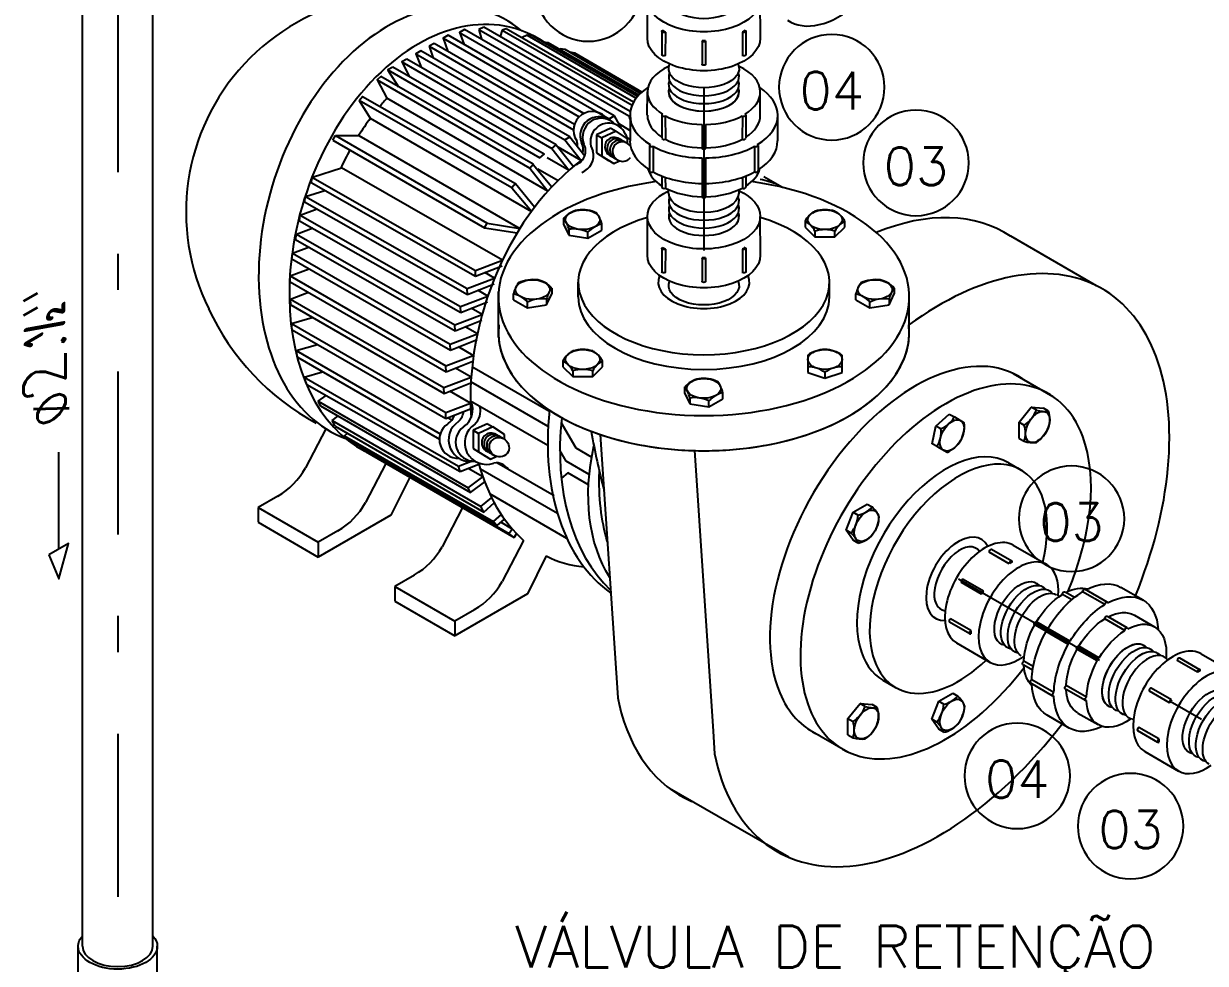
# Model space of a CAD drawing. Header units: millimetres. Extents: x 0 to 114, y 0 to 82.
# Drawn here: x 16.892 to 20.153, y 9.148 to 11.742 of the extents above; entities that cross this region are included whole.
import ezdxf
from ezdxf.enums import TextEntityAlignment as Align

# ---------------------------------------------------------------- set-up
doc = ezdxf.new("R2010")
doc.units = ezdxf.units.MM
doc.linetypes.add('DASHDOT', pattern=[1, 0.5, -0.25, 0, -0.25])
for name, color, linetype in [('INC-DETALHES', 7, 'Continuous'), ('INC-DETALHES-TXT', 7, 'Continuous'), ('tinterno', 252, 'Continuous')]:
    doc.layers.add(name, color=color, linetype=linetype)
doc.styles.add('25', font='ROMANS.SHX', dxfattribs={"width": 0.7, "height": 0.05})
doc.styles.add('60-75', font='romans.shx', dxfattribs={"height": 0.12})

# ---------------------------------------------------------------- blocks, each defined once
blk = doc.blocks.new('nipel')
for p, q in [((0.0266, 0.108, -0.0234), (-0.0212, 0.0803, -0.0234)), ((0.1068, -0.0309, -0.0234), (0.0589, -0.0586, -0.0234))]:
    blk.add_line(p, q)
at = {"extrusion": (0, 0, -1)}
for centre, major_axis, ratio, start_param, end_param in [((0.0667, 0.0385, -0.0468), (0.0401, -0.0694), 0.57735, -3.141593, 0), ((0.1042, 0.0602, -0.0468), (0.025, -0.0433), 0.543752, 2.902493, 6.522284), ((0.0188, 0.0109, -0.0234), (-0.0401, 0.0694), 0.57735, -0.89745, 0), ((0.0188, 0.0109, -0.0234), (0.0401, -0.0694), 0.57735, 0, 0.89745)]:
    blk.add_ellipse(centre, major_axis=major_axis, ratio=ratio, start_param=start_param, end_param=end_param, dxfattribs=at)
for centre, start_param, end_param in [((0.0096, 0.0056), 2.935794, 6.488984), ((0.0188, 0.0109, -0.0234), 2.94446, 6.480318), ((-0.0098, -0.0057), 3.141593, 6.283185), ((0, 0), 2.931316, 6.493462)]:
    blk.add_ellipse(centre, major_axis=(-0.025, 0.0433), ratio=0.543752, start_param=start_param, end_param=end_param)
at = {"layer": 'tinterno'}
for p, q in [((0.0285, 0.0853, -0.0234), (0.0571, 0.1018, -0.0234)), ((0.032, 0.0816, -0.0234), (0.0606, 0.0981, -0.0234)), ((0.0688, 0.0426, -0.0234), (0.0974, 0.0591, -0.0234)), ((0.0714, 0.0384, -0.0234), (0.0999, 0.0548, -0.0234)), ((0.0866, -0.0131, -0.0234), (0.1153, 0.0034, -0.0234)), ((0.0881, -0.018, -0.0234), (0.1167, -0.0014, -0.0234))]:
    blk.add_line(p, q, dxfattribs=at)
at = {"layer": 'tinterno', "extrusion": (0, 0, -1)}
for centre, major_axis, ratio, start_param, end_param in [((0.0586, 0.0993, -0.0234), (-0.00144, 0.0025), 0.577218, 0, 2.374054), ((0.0188, 0.0109, -0.0234), (-0.0401, 0.0694), 0.57735, 0, 3.141593), ((0.0299, 0.0827, -0.0234), (0.00144, -0.0025), 0.57735, 2.338223, 5.515759), ((0.0299, 0.0173, -0.0234), (0.0401, -0.0694), 0.57735, 3.891047, 3.962934), ((0.0987, 0.057, -0.0234), (-0.00125, 0.00217), 0.57735, -0.015616, 3.157208), ((0.07, 0.0404, -0.0234), (-0.00125, 0.00217), 0.57735, -0.015616, 3.157208), ((0.0299, 0.0173, -0.0234), (0.0401, -0.0694), 0.57735, 4.681158, 4.74362), ((0.1153, 0.0011, -0.0234), (0.00144, -0.0025), 0.57735, 3.909019, 6.283185), ((0.0866, -0.0155, -0.0234), (-0.00144, 0.0025), 0.57735, 0.767426, 3.944963), ((0.0299, 0.0173, -0.0234), (0.0401, -0.0694), 0.57735, -0.821342, -0.749455)]:
    blk.add_ellipse(centre, major_axis=major_axis, ratio=ratio, start_param=start_param, end_param=end_param, dxfattribs=at)
blk = doc.blocks.new('unii')
for p, q in [((-0.0237, 0.1073), (0.0078, 0.1255)), ((0.0859, 0.1184), (0.0874, 0.1193)), ((-0.0114, 0.086), (-0.0401, 0.0694)), ((0.0257, 0.0836), (0.0272, 0.0845)), ((0.1455, 0.0151), (0.147, 0.016)), ((0.0853, -0.0196), (0.0868, -0.0187)), ((0.0688, -0.0529), (0.0401, -0.0694)), ((0.0811, -0.0742), (0.1126, -0.056))]:
    blk.add_line(p, q)
for centre, major_axis, ratio, start_param, end_param in [((0.0602, 0.0347, -0.0491), (0.0524, -0.0908), 0.57735, 2.395872, 3.141593), ((0.0888, 0.0513, -0.0725), (0.0401, -0.0694), 0.57735, 2.40841, 3.003111), ((0.0601, 0.1203, -0.0234), (0.00144, -0.0025), 0.57735, 7.050612, 9.424778), ((0.0602, 0.0347, -0.0491), (0.0524, -0.0908), 0.57735, 1.59446, 2.329067), ((0.0888, 0.1168, -0.0491), (0.00144, -0.0025), 0.57735, 7.050612, 9.424778), ((0.0287, 0.0166, -0.0234), (0.0524, -0.0908), 0.57735, 9.424778, 10.135947), ((0.0888, 0.0513, -0.0725), (0.0401, -0.0694), 0.57735, 1.601735, 2.320869), ((0.0287, 0.0166, -0.0234), (0.0401, -0.0694), 0.57735, 2.40841, 3.141593), ((0.0287, 0.082), (0.00144, -0.0025), 0.57735, 7.050612, 9.424778), ((0, 0), (0.0401, -0.0694), 0.57735, 3.141593, 4.039042), ((0.0287, 0.0166, -0.0234), (0.0401, -0.0694), 0.57735, 1.601735, 2.320869), ((0.1126, 0.065, -0.0234), (0.00125, -0.00217), 0.57735, 6.26757, 9.440394), ((0.1289, 0.0744, -0.0491), (0.00125, -0.00217), 0.57735, 6.26757, 9.440394), ((0.0888, 0.0513, -0.0725), (0.0401, -0.0694), 0.57735, 0.820723, 1.539561), ((0, 0), (-0.025, 0.0433), 0.543752, 3.141593, 6.283185), ((0.0602, 0.0347, -0.0491), (0.0524, -0.0908), 0.57735, 0.812526, 1.546905), ((0.0688, 0.0397), (0.00125, -0.00217), 0.57735, 6.26757, 9.440394), ((0.0287, 0.0166, -0.0234), (0.0401, -0.0694), 0.57735, 0.820723, 1.539561), ((0.1455, 0.0185, -0.0491), (0.00144, -0.0025), 0.577218, 6.283185, 8.657239), ((0.0888, 0.0513, -0.0725), (0.0401, -0.0694), 0.57735, 0.138481, 0.732494), ((0.0854, -0.0162), (0.00144, -0.0025), 0.577218, 6.283185, 8.657239), ((0.0602, 0.0347, -0.0491), (0.0524, -0.0908), 0.57735, 0, 0.745201), ((0.1343, -0.0081, -0.0234), (0.00144, -0.0025), 0.577218, 6.283185, 8.657239), ((0.0287, 0.0166, -0.0234), (0.0401, -0.0694), 0.57735, 0, 0.732494), ((0, 0), (0.0401, -0.0694), 0.57735, 5.385736, 6.283185), ((0.0287, 0.0166, -0.0234), (0.0524, -0.0908), 0.57735, 5.572016, 6.283185)]:
    blk.add_ellipse(centre, major_axis=major_axis, ratio=ratio, start_param=start_param, end_param=end_param)
at = {"layer": 'tinterno'}
for p, q in [((0.0272, 0.1046), (0.0589, 0.1229)), ((0.0307, 0.101), (0.0622, 0.1191)), ((0.0735, 0.1112), (0.0859, 0.1184)), ((0.0776, 0.1079), (0.0908, 0.1156)), ((-0.0014, 0.068), (0.0257, 0.0836)), ((0.002, 0.0643), (0.0307, 0.0808)), ((0.08, 0.0491), (0.1115, 0.0672)), ((0.1113, 0.0671), (0.1277, 0.0766)), ((0.1138, 0.0628), (0.1302, 0.0723)), ((0.0823, 0.0446), (0.1138, 0.0628)), ((0.039, 0.0254), (0.0675, 0.0418)), ((0.0413, 0.021), (0.07, 0.0375)), ((0.1322, 0.0132), (0.1455, 0.0209)), ((0.1331, 0.008), (0.1455, 0.0151)), ((0.0567, -0.0304), (0.0853, -0.0138)), ((0.1028, -0.0239), (0.1343, -0.0057)), ((0.1043, -0.0288), (0.1358, -0.0106)), ((0.0582, -0.0353), (0.0853, -0.0196))]:
    blk.add_line(p, q, dxfattribs=at)
for centre, major_axis, start_param, end_param in [((0.0287, 0.0166, -0.0234), (0.0524, -0.0908), 8.666815, 9.424778), ((0.0287, 0.1021, -0.0234), (0.00144, -0.0025), 0.767426, 3.944963), ((0.0287, 0.0166, -0.0234), (0.0524, -0.0908), 7.87787, 8.611829), ((0, 0), (0.0401, -0.0694), 2.392138, 3.141593), ((0, 0.0655), (0.00144, -0.0025), 0.767426, 3.944963), ((0, 0), (0.0401, -0.0694), 7.885213, 8.603436), ((0.0811, 0.0468, -0.0234), (0.00125, -0.00217), 6.26757, 9.440394), ((0.0287, 0.0166, -0.0234), (0.0524, -0.0908), 7.096135, 7.830093), ((0.0401, 0.0231), (0.00125, -0.00217), 6.26757, 9.440394), ((0, 0), (0.0401, -0.0694), 7.104199, 7.82275), ((0.0567, -0.0327), (0.00144, -0.0025), 5.479815, 8.657352), ((0.0287, 0.0166, -0.0234), (0.0524, -0.0908), 6.283185, 7.041148), ((0.1028, -0.0262, -0.0234), (0.00144, -0.0025), 5.479815, 8.657352), ((0, 0), (0.0401, -0.0694), 6.283185, 7.03264)]:
    blk.add_ellipse(centre, major_axis=major_axis, ratio=0.57735, start_param=start_param, end_param=end_param, dxfattribs=at)
blk = doc.blocks.new('SETA2')
at = {"color": 252}
blk.add_line((0.004129, 0), (0, 0), dxfattribs=at)
at = {"color": 7}
blk.add_lwpolyline([(0.004129, -0.000486), (0.005395, -0.000004), (0.004129, 0.000486), (0.004129, -0.000486)], dxfattribs=at)
blk = doc.blocks.new('S1AD321')
at = {"color": 252}
blk.add_circle((0, 0), 0.0562, dxfattribs=at)
at = {"color": 7, "style": '25'}
blk.add_attdef('DETALHE', text='', height=0.04, dxfattribs=at).set_placement((0, -0.0235), align=Align.CENTER)
for tag, flags, p in [('DESCRICAO', 1, (0, -0.0868)), ('MARCA', 1, (0, -0.1502)), ('QUANT.', 3, (0, -0.2175))]:
    blk.add_attdef(tag, text='', height=0.04, dxfattribs=dict(at, flags=flags)).set_placement(p, align=Align.CENTER)
blk = doc.blocks.new('j90i3')
for p, q in [((-0.0562, 0.0833), (-0.0562, 0.144)), ((0.0562, 0.0833), (0.0562, 0.144)), ((-0.05, 0.026), (-0.05, 0.0685)), ((0.05, 0.0289), (0.05, 0.0685)), ((0.05, 0.0289), (0.0734, 0.0153)), ((0.0894, 0.0133), (0.1418, -0.017)), ((-0.0025, -0.0563), (0.0234, -0.0713)), ((0.0332, -0.084), (0.0867, -0.1149, 0.4677))]:
    blk.add_line(p, q)
blk.add_arc((0.045, 0.026), 0.095, 180, 240)
at = {"extrusion": (0, 0, -1)}
for centre, major_axis, ratio, start_param, end_param in [((0, 0.144), (0.0562, 0), 0.57735, 3.135616, 3.615755), ((0, 0.144), (0.0562, 0), 0.57735, -0.474162, 0), ((0, 0.0833), (-0.0562, 0), 0.57735, 5.809061, 6.283185), ((0, 0.0833), (-0.0562, 0), 0.57735, 3.141593, 3.615717), ((0.0613, -0.0354), (0.0281, 0.0487), 0.57735, 5.809061, 6.283185), ((0.1148, -0.0663, 0.4677), (0.025, 0.0433), 0.577374, 3.141593, 6.283185), ((0.0613, -0.0354), (0.0281, 0.0487), 0.57735, 3.141593, 3.615717)]:
    blk.add_ellipse(centre, major_axis=major_axis, ratio=ratio, start_param=start_param, end_param=end_param, dxfattribs=at)
for centre, major_axis, ratio, start_param, end_param in [((0, 0.144), (0.05, 0), 0.577374, 3.141593, 6.283185), ((0.1148, -0.0663, 0.4677), (0.0281, 0.0487), 0.57735, -0.474162, 0), ((0.1148, -0.0663, 0.4677), (0.0281, 0.0487), 0.57735, 3.135616, 3.615755)]:
    blk.add_ellipse(centre, major_axis=major_axis, ratio=ratio, start_param=start_param, end_param=end_param)
at = {"layer": 'tinterno', "extrusion": (0, 0, -1)}
for centre, major_axis, start_param, end_param in [((0, 0.144), (0.0562, 0), 0, 3.135616), ((0, 0.0833), (-0.0562, 0), 3.615717, 5.809061), ((0, 0.0698), (-0.05, 0), 3.19046, 6.234318), ((0.0496, -0.0286), (0.025, 0.0433), 3.19046, 6.234318), ((0.025, -0.0144), (-0.025, -0.0433), 2.321606, 3.141593), ((0.0613, -0.0354), (0.0281, 0.0487), 3.615717, 5.809061)]:
    blk.add_ellipse(centre, major_axis=major_axis, ratio=0.57735, start_param=start_param, end_param=end_param, dxfattribs=at)
at = {"layer": 'tinterno'}
blk.add_ellipse((0.1148, -0.0663, 0.4677), major_axis=(0.0281, 0.0487), ratio=0.57735, start_param=0, end_param=3.135616, dxfattribs=at)
blk = doc.blocks.new('A$C31790487')
at = {"layer": 'INC-DETALHES', "color": 252, "linetype": 'DASHDOT', "ltscale": 0.5}
for p, q in [((-3.9473, -8.0969, -0.0556), (-3.9473, -10.094, -0.0556)), ((-4.8458, -9.088, -0.0556), (-4.8458, -11.2362, -0.0556)), ((-3.5571, -10.5171, -0.0556), (-2.6086, -11.0647, -0.0556))]:
    blk.add_line(p, q, dxfattribs=at)
at = {"layer": 'INC-DETALHES', "color": 7}
for p, q in [((-4.8998, -11.0807, -0.0556), (-4.8998, -9.2162, -0.0556)), ((-4.7918, -11.0807, -0.0556), (-4.7918, -9.2162, -0.0556)), ((-3.8268, -9.9168, -0.0556), (-3.8551, -9.9005, -0.0556)), ((-4.0013, -9.9256, -0.0556), (-4.0013, -9.9203, -0.0556)), ((-3.8933, -9.9256, -0.0556), (-3.8933, -9.9203, -0.0556)), ((-3.3453, -10.0677, -0.0556), (-3.4769, -9.9917, -0.0556)), ((-4.5703, -10.1774, -0.0556), (-4.5723, -10.1672, -0.0556)), ((-4.1847, -10.2602, -0.0556), (-4.3032, -10.1918, -0.0556)), ((-4.1859, -10.2835, -0.0556), (-4.3043, -10.2151, -0.0556)), ((-4.1866, -10.3128, -0.0556), (-4.305, -10.2445, -0.0556)), ((-4.527, -10.2871, -0.0556), (-4.5581, -10.347, -0.0556)), ((-4.1432, -10.3169, -0.0556), (-4.1659, -10.2774, -0.0556)), ((-4.1581, -10.3369, -0.0556), (-4.1679, -10.3198, -0.0556)), ((-4.1193, -10.3307, -0.0556), (-4.1432, -10.3169, -0.0556)), ((-4.1768, -10.3901, -0.0556), (-4.2647, -10.3394, -0.0556)), ((-4.1229, -10.3572, -0.0556), (-4.1581, -10.3369, -0.0556)), ((-4.3982, -10.3612, -0.0556), (-4.4269, -10.4193, -0.0556)), ((-4.1716, -10.4171, -0.0556), (-4.2899, -10.3488, -0.0556)), ((-4.156, -10.3548, -0.0556), (-4.1657, -10.363, -0.0556)), ((-4.1241, -10.3732, -0.0556), (-4.156, -10.3548, -0.0556)), ((-4.6005, -10.3903, -0.0556), (-4.6306, -10.4077, -0.0556)), ((-4.1572, -10.4552, -0.0556), (-4.2754, -10.3869, -0.0556)), ((-4.6306, -10.4077, -0.0556), (-4.6306, -10.4305, -0.0556)), ((-4.3175, -10.408, -0.0556), (-4.3487, -10.4679, -0.0556)), ((-4.6306, -10.4305, -0.0556), (-4.5385, -10.4837, -0.0556)), ((-4.4269, -10.4193, -0.0556), (-4.5385, -10.4837, -0.0556)), ((-4.1888, -10.4821, -0.0556), (-4.2175, -10.5402, -0.0556)), ((-4.391, -10.5113, -0.0556), (-4.4212, -10.5287, -0.0556)), ((-4.4212, -10.5287, -0.0556), (-4.4212, -10.5514, -0.0556)), ((-4.2175, -10.5402, -0.0556), (-4.329, -10.6046, -0.0556)), ((-4.4212, -10.5514, -0.0556), (-4.329, -10.6046, -0.0556)), ((-3.8171, -10.9442, -0.0556), (-4.0001, -10.8385, -0.0556))]:
    blk.add_line(p, q, dxfattribs=at)
at = {"layer": 'INC-DETALHES', "color": 252, "extrusion": (0, 0.816497, 0.57735)}
for p, q in [((-4.2845, -9.6711, -0.0556), (-4.2923, -9.6747, -0.0556)), ((-4.0601, -9.8006, -0.0556), (-4.2845, -9.6711, -0.0556)), ((-4.2501, -9.6736, -0.0556), (-4.2566, -9.6759, -0.0556)), ((-4.0551, -9.7862, -0.0556), (-4.2501, -9.6736, -0.0556)), ((-4.2923, -9.6747, -0.0556), (-4.0625, -9.8073, -0.0556)), ((-4.2566, -9.6759, -0.0556), (-4.0573, -9.7907, -0.0556)), ((-4.2105, -9.6846, -0.0556), (-4.2182, -9.6833, -0.0556)), ((-4.2182, -9.6833, -0.0556), (-4.0509, -9.7799, -0.0556)), ((-4.0492, -9.7777, -0.0556), (-4.2105, -9.6846, -0.0556)), ((-4.3609, -9.696, -0.0556), (-4.3686, -9.7005, -0.0556)), ((-4.3686, -9.7005, -0.0556), (-4.1471, -9.8284, -0.0556)), ((-4.1457, -9.8203, -0.0556), (-4.3609, -9.696, -0.0556)), ((-4.1857, -9.6952, -0.0556), (-4.1934, -9.694, -0.0556)), ((-4.0472, -9.7754, -0.0556), (-4.1857, -9.6952, -0.0556)), ((-4.1601, -9.7055, -0.0556), (-4.1678, -9.7043, -0.0556)), ((-4.0444, -9.7726, -0.0556), (-4.1601, -9.7055, -0.0556)), ((-4.1449, -9.7109, -0.0556), (-4.1526, -9.7097, -0.0556)), ((-4.0425, -9.7708, -0.0556), (-4.1449, -9.7109, -0.0556)), ((-4.0625, -9.8073, -0.0556), (-4.0605, -9.8064, -0.0556)), ((-4.5158, -9.8445, -0.0556), (-4.2833, -9.9787, -0.0556)), ((-4.5118, -9.8374, -0.0556), (-4.2793, -9.9717, -0.0556)), ((-4.5472, -9.9015, -0.0556), (-4.2976, -10.0441, -0.0556)), ((-4.5494, -9.9095, -0.0556), (-4.2974, -10.0532, -0.0556)), ((-4.5597, -9.9392, -0.0556), (-4.3097, -10.0809, -0.0556)), ((-4.558, -9.9309, -0.0556), (-4.3099, -10.0718, -0.0556)), ((-4.5659, -9.9594, -0.0556), (-4.3202, -10.0994, -0.0556)), ((-4.5673, -9.968, -0.0556), (-4.3199, -10.1085, -0.0556)), ((-4.1623, -9.9731, -0.0556), (-4.1544, -9.9901, -0.0556)), ((-3.7921, -9.9777, -0.0556), (-3.7769, -9.9928, -0.0556)), ((-3.7465, -9.9928, -0.0556), (-3.7314, -9.9777, -0.0556)), ((-4.5735, -9.9967, -0.0556), (-4.3287, -10.1367, -0.0556)), ((-4.5717, -9.9886, -0.0556), (-4.3289, -10.1276, -0.0556)), ((-4.1544, -9.9901, -0.0556), (-4.1251, -9.9946, -0.0556)), ((-4.1251, -9.9946, -0.0556), (-4.1036, -9.9822, -0.0556)), ((-3.7769, -9.9928, -0.0556), (-3.7465, -9.9928, -0.0556)), ((-4.578, -10.0178, -0.0556), (-4.3361, -10.1573, -0.0556)), ((-4.5787, -10.0265, -0.0556), (-4.3359, -10.1663, -0.0556)), ((-4.5816, -10.0527, -0.0556), (-4.3427, -10.1904, -0.0556)), ((-4.5814, -10.0617, -0.0556), (-4.3425, -10.1995, -0.0556)), ((-4.5808, -10.0881, -0.0556), (-4.3457, -10.2238, -0.0556)), ((-4.2392, -10.0893, -0.0556), (-4.2177, -10.1017, -0.0556)), ((-4.1883, -10.0972, -0.0556), (-4.1804, -10.0803, -0.0556)), ((-3.7142, -10.0893, -0.0556), (-3.6927, -10.1017, -0.0556)), ((-3.6634, -10.0972, -0.0556), (-3.6555, -10.0803, -0.0556)), ((-4.5806, -10.0972, -0.0556), (-4.3454, -10.2329, -0.0556)), ((-4.2177, -10.1017, -0.0556), (-4.1883, -10.0972, -0.0556)), ((-3.6927, -10.1017, -0.0556), (-3.6634, -10.0972, -0.0556)), ((-4.5796, -10.1257, -0.0556), (-4.343, -10.2622, -0.0556)), ((-4.5782, -10.1355, -0.0556), (-4.3427, -10.2712, -0.0556)), ((-4.5723, -10.1672, -0.0556), (-4.3513, -10.2947, -0.0556)), ((-4.5703, -10.1774, -0.0556), (-4.3527, -10.3029, -0.0556)), ((-3.7881, -10.1742, -0.0556), (-3.7881, -10.1917, -0.0556)), ((-3.7354, -10.1917, -0.0556), (-3.7354, -10.1742, -0.0556)), ((-4.1633, -10.192, -0.0556), (-4.1481, -10.2071, -0.0556)), ((-4.1177, -10.2071, -0.0556), (-4.1025, -10.192, -0.0556)), ((-3.7881, -10.192, -0.0556), (-3.7881, -10.2007, -0.0556)), ((-3.7354, -10.2007, -0.0556), (-3.7354, -10.1917, -0.0556)), ((-4.56, -10.2081, -0.0556), (-4.3234, -10.3443, -0.0556)), ((-4.1481, -10.2071, -0.0556), (-4.1177, -10.2071, -0.0556)), ((-3.7881, -10.2007, -0.0556), (-3.7617, -10.2095, -0.0556)), ((-3.7617, -10.2095, -0.0556), (-3.7354, -10.2007, -0.0556)), ((-4.5557, -10.2191, -0.0556), (-4.3211, -10.3528, -0.0556)), ((-3.9767, -10.2318, -0.0556), (-3.9688, -10.2487, -0.0556)), ((-4.5385, -10.2448, -0.0556), (-4.3088, -10.3775, -0.0556)), ((-4.5349, -10.2521, -0.0556), (-4.305, -10.3848, -0.0556)), ((-3.9688, -10.2487, -0.0556), (-3.9395, -10.2533, -0.0556)), ((-3.9395, -10.2533, -0.0556), (-3.918, -10.2409, -0.0556)), ((-4.5171, -10.2745, -0.0556), (-4.2892, -10.4061, -0.0556)), ((-4.5127, -10.283, -0.0556), (-4.2848, -10.4147, -0.0556)), ((-4.498, -10.2976, -0.0556), (-4.27, -10.4292, -0.0556)), ((-4.4921, -10.3037, -0.0556), (-4.2642, -10.4353, -0.0556)), ((-4.4743, -10.3159, -0.0556), (-4.2464, -10.4474, -0.0556)), ((-4.4662, -10.3221, -0.0556), (-4.2383, -10.4537, -0.0556))]:
    blk.add_line(p, q, dxfattribs=at)
at = {"layer": 'INC-DETALHES', "color": 252}
for p, q in [((-4.3471, -9.688, -0.0556), (-4.34, -9.7083, -0.0556)), ((-4.322, -9.679, -0.0556), (-4.3154, -9.6967, -0.0556)), ((-4.2923, -9.6747, -0.0556), (-4.2879, -9.6894, -0.0556)), ((-4.2566, -9.6759, -0.0556), (-4.2597, -9.6854, -0.0556)), ((-4.2182, -9.6833, -0.0556), (-4.2258, -9.687, -0.0556)), ((-4.3686, -9.7005, -0.0556), (-4.362, -9.7185, -0.0556)), ((-4.4102, -9.7244, -0.0556), (-4.3984, -9.7471, -0.0556)), ((-4.3886, -9.712, -0.0556), (-4.3805, -9.7326, -0.0556)), ((-4.4317, -9.7369, -0.0556), (-4.4152, -9.7624, -0.0556)), ((-4.4483, -9.7521, -0.0556), (-4.4331, -9.7802, -0.0556)), ((-4.1863, -9.9227, -0.0556), (-4.4331, -9.7802, -0.0556)), ((-4.4756, -9.7835, -0.0556), (-4.4586, -9.8109, -0.0556)), ((-4.4586, -9.8109, -0.0556), (-4.2114, -9.9537, -0.0556)), ((-4.0924, -9.8116, -0.0556), (-4.0907, -9.8144, -0.0556)), ((-4.0847, -9.8072, -0.0556), (-4.0744, -9.8256, -0.0556)), ((-4.0625, -9.8073, -0.0556), (-4.0605, -9.8123, -0.0556)), ((-4.0899, -9.8259, -0.0556), (-4.112, -9.836, -0.0556)), ((-4.112, -9.836, -0.0556), (-4.112, -9.8641, -0.0556)), ((-4.112, -9.836, -0.0556), (-4.1039, -9.8407, -0.0556)), ((-4.0818, -9.8305, -0.0556), (-4.1039, -9.8407, -0.0556)), ((-4.0899, -9.8259, -0.0556), (-4.0818, -9.8305, -0.0556)), ((-4.0643, -9.8426, -0.0556), (-4.0818, -9.8305, -0.0556)), ((-4.0605, -9.8295, -0.0556), (-4.0781, -9.819, -0.0556)), ((-4.5158, -9.8445, -0.0556), (-4.5118, -9.8374, -0.0556)), ((-4.5118, -9.8374, -0.0556), (-4.4764, -9.8371, -0.0556)), ((-4.4764, -9.8371, -0.0556), (-4.2292, -9.9798, -0.0556)), ((-4.1736, -9.8516, -0.0556), (-4.1473, -9.885, -0.0556)), ((-4.1604, -9.8437, -0.0556), (-4.1353, -9.8757, -0.0556)), ((-4.1528, -9.8393, -0.0556), (-4.1299, -9.8684, -0.0556)), ((-4.1039, -9.8407, -0.0556), (-4.1039, -9.8688, -0.0556)), ((-4.0643, -9.8496, -0.0556), (-4.0643, -9.8426, -0.0556)), ((-4.154, -9.8907, -0.0556), (-4.1874, -9.8714, -0.0556)), ((-4.1805, -9.857, -0.0556), (-4.154, -9.8907, -0.0556)), ((-4.1353, -9.8757, -0.0556), (-4.1707, -9.8552, -0.0556)), ((-4.112, -9.8641, -0.0556), (-4.0934, -9.8755, -0.0556)), ((-4.1039, -9.8688, -0.0556), (-4.0853, -9.8802, -0.0556)), ((-4.5472, -9.9014, -0.0556), (-4.5028, -9.8868, -0.0556)), ((-4.2559, -10.0282, -0.0556), (-4.5028, -9.8868, -0.0556)), ((-4.2142, -9.8873, -0.0556), (-4.1863, -9.9227, -0.0556)), ((-4.2089, -9.8815, -0.0556), (-4.1803, -9.9161, -0.0556)), ((-4.1707, -9.9069, -0.0556), (-4.2017, -9.889, -0.0556)), ((-4.0853, -9.8802, -0.0556), (-4.0767, -9.8762, -0.0556)), ((-4.5494, -9.9095, -0.0556), (-4.5472, -9.9014, -0.0556)), ((-4.558, -9.9308, -0.0556), (-4.5281, -9.9216, -0.0556)), ((-4.2417, -9.9175, -0.0556), (-4.2117, -9.9532, -0.0556)), ((-4.2359, -9.9108, -0.0556), (-4.207, -9.9465, -0.0556)), ((-4.5597, -9.9392, -0.0556), (-4.558, -9.9308, -0.0556)), ((-4.5673, -9.968, -0.0556), (-4.5659, -9.9594, -0.0556)), ((-4.5659, -9.9594, -0.0556), (-4.5402, -9.9496, -0.0556)), ((-4.5717, -9.9885, -0.0556), (-4.5462, -9.9789, -0.0556)), ((-4.2833, -9.9787, -0.0556), (-4.2793, -9.9717, -0.0556)), ((-4.2833, -9.9787, -0.0556), (-4.2333, -9.9867, -0.0556)), ((-4.2793, -9.9717, -0.0556), (-4.2292, -9.9798, -0.0556)), ((-4.1623, -9.9641, -0.0556), (-4.1623, -9.9731, -0.0556)), ((-4.1544, -9.9811, -0.0556), (-4.1544, -9.9901, -0.0556)), ((-4.1036, -9.9822, -0.0556), (-4.1036, -9.9732, -0.0556)), ((-3.7921, -9.9687, -0.0556), (-3.7921, -9.9777, -0.0556)), ((-3.7314, -9.9777, -0.0556), (-3.7314, -9.9687, -0.0556)), ((-4.5735, -9.9967, -0.0556), (-4.5717, -9.9885, -0.0556)), ((-4.1251, -9.9946, -0.0556), (-4.1251, -9.9856, -0.0556)), ((-3.7769, -9.9838, -0.0556), (-3.7769, -9.9928, -0.0556)), ((-3.7465, -9.9928, -0.0556), (-3.7465, -9.9838, -0.0556)), ((-4.5787, -10.0265, -0.0556), (-4.578, -10.0178, -0.0556)), ((-4.578, -10.0178, -0.0556), (-4.552, -10.0079, -0.0556)), ((-4.2976, -10.0441, -0.0556), (-4.2559, -10.0282, -0.0556)), ((-4.5816, -10.0527, -0.0556), (-4.5524, -10.0416, -0.0556)), ((-4.5814, -10.0617, -0.0556), (-4.5816, -10.0527, -0.0556)), ((-4.2974, -10.0532, -0.0556), (-4.2976, -10.0441, -0.0556)), ((-4.2974, -10.0532, -0.0556), (-4.2564, -10.037, -0.0556)), ((-4.2681, -10.056, -0.0556), (-4.2829, -10.0474, -0.0556)), ((-4.3099, -10.0718, -0.0556), (-4.2681, -10.056, -0.0556)), ((-4.3097, -10.0809, -0.0556), (-4.3099, -10.0718, -0.0556)), ((-4.3097, -10.0809, -0.0556), (-4.2687, -10.0648, -0.0556)), ((-4.1804, -10.0713, -0.0556), (-4.1804, -10.0803, -0.0556)), ((-4.1398, -10.0848, -0.0556), (-4.1398, -10.0623, -0.0556)), ((-3.7549, -10.0848, -0.0556), (-3.7549, -10.0623, -0.0556)), ((-3.6555, -10.0713, -0.0556), (-3.6555, -10.0803, -0.0556)), ((-4.5808, -10.0881, -0.0556), (-4.5535, -10.0777, -0.0556)), ((-4.5806, -10.0972, -0.0556), (-4.5808, -10.0881, -0.0556)), ((-4.3202, -10.0994, -0.0556), (-4.2784, -10.0835, -0.0556)), ((-4.2784, -10.0835, -0.0556), (-4.2938, -10.0747, -0.0556)), ((-4.262, -10.147, -0.0556), (-4.262, -10.0766, -0.0556)), ((-4.2392, -10.0893, -0.0556), (-4.2392, -10.0803, -0.0556)), ((-4.1883, -10.0882, -0.0556), (-4.1883, -10.0972, -0.0556)), ((-3.7142, -10.0893, -0.0556), (-3.7142, -10.0803, -0.0556)), ((-3.6634, -10.0882, -0.0556), (-3.6634, -10.0972, -0.0556)), ((-3.6327, -10.147, -0.0556), (-3.6327, -10.0766, -0.0556)), ((-3.6327, -10.147, -0.0556), (-3.6327, -10.0766, -0.0556)), ((-4.3199, -10.1085, -0.0556), (-4.3202, -10.0994, -0.0556)), ((-4.3199, -10.1085, -0.0556), (-4.2789, -10.0923, -0.0556)), ((-4.2871, -10.1118, -0.0556), (-4.3039, -10.1021, -0.0556)), ((-4.2177, -10.1017, -0.0556), (-4.2177, -10.0927, -0.0556)), ((-3.6927, -10.1017, -0.0556), (-3.6927, -10.0927, -0.0556)), ((-4.5796, -10.1257, -0.0556), (-4.5476, -10.1162, -0.0556)), ((-4.5782, -10.1355, -0.0556), (-4.5796, -10.1257, -0.0556)), ((-4.3289, -10.1276, -0.0556), (-4.2871, -10.1118, -0.0556)), ((-4.3287, -10.1367, -0.0556), (-4.2877, -10.1206, -0.0556)), ((-4.3361, -10.1573, -0.0556), (-4.2944, -10.1414, -0.0556)), ((-4.3287, -10.1367, -0.0556), (-4.3289, -10.1276, -0.0556)), ((-4.2944, -10.1414, -0.0556), (-4.3131, -10.1306, -0.0556)), ((-4.5723, -10.1672, -0.0556), (-4.5396, -10.1576, -0.0556)), ((-4.3359, -10.1663, -0.0556), (-4.3361, -10.1573, -0.0556)), ((-4.3359, -10.1663, -0.0556), (-4.2949, -10.1502, -0.0556)), ((-4.3009, -10.1746, -0.0556), (-4.3236, -10.1615, -0.0556)), ((-4.3427, -10.1904, -0.0556), (-4.3009, -10.1746, -0.0556)), ((-4.3425, -10.1995, -0.0556), (-4.3427, -10.1904, -0.0556)), ((-4.3425, -10.1995, -0.0556), (-4.3015, -10.1834, -0.0556)), ((-4.3039, -10.208, -0.0556), (-4.3282, -10.1939, -0.0556)), ((-4.1633, -10.183, -0.0556), (-4.1633, -10.192, -0.0556)), ((-4.1481, -10.1981, -0.0556), (-4.1481, -10.2071, -0.0556)), ((-4.1177, -10.2071, -0.0556), (-4.1177, -10.1981, -0.0556)), ((-4.1025, -10.192, -0.0556), (-4.1025, -10.183, -0.0556)), ((-4.56, -10.2081, -0.0556), (-4.5318, -10.1998, -0.0556)), ((-4.5557, -10.2191, -0.0556), (-4.56, -10.2081, -0.0556)), ((-4.3457, -10.2238, -0.0556), (-4.3039, -10.208, -0.0556)), ((-4.3454, -10.2329, -0.0556), (-4.3044, -10.2167, -0.0556)), ((-3.7617, -10.2005, -0.0556), (-3.7617, -10.2095, -0.0556)), ((-3.4731, -10.2023, -0.0556), (-3.4121, -10.2375, -0.0556)), ((-4.3454, -10.2329, -0.0556), (-4.3457, -10.2238, -0.0556)), ((-4.305, -10.2478, -0.0556), (-4.3367, -10.2295, -0.0556)), ((-3.9767, -10.2228, -0.0556), (-3.9767, -10.2318, -0.0556)), ((-3.918, -10.2409, -0.0556), (-3.918, -10.2319, -0.0556)), ((-4.5385, -10.2449, -0.0556), (-4.5262, -10.236, -0.0556)), ((-4.5349, -10.2521, -0.0556), (-4.5385, -10.2448, -0.0556)), ((-4.5347, -10.2522, -0.0556), (-4.5385, -10.2449, -0.0556)), ((-4.343, -10.2622, -0.0556), (-4.305, -10.2478, -0.0556)), ((-3.9688, -10.2397, -0.0556), (-3.9688, -10.2487, -0.0556)), ((-3.9395, -10.2533, -0.0556), (-3.9395, -10.2443, -0.0556)), ((-4.5171, -10.2745, -0.0556), (-4.5082, -10.2675, -0.0556)), ((-4.3427, -10.2712, -0.0556), (-4.343, -10.2622, -0.0556)), ((-4.3427, -10.2712, -0.0556), (-4.3048, -10.2563, -0.0556)), ((-4.3338, -10.2738, -0.0556), (-4.3401, -10.2702, -0.0556)), ((-3.4375, -10.2583, -0.0556), (-3.4453, -10.2538, -0.0556)), ((-3.4189, -10.2599, -0.0556), (-3.4267, -10.2554, -0.0556)), ((-4.5127, -10.2831, -0.0556), (-4.5171, -10.2745, -0.0556)), ((-4.2787, -10.2792, -0.0556), (-4.3008, -10.2894, -0.0556)), ((-4.3008, -10.2894, -0.0556), (-4.2927, -10.2941, -0.0556)), ((-4.3008, -10.2894, -0.0556), (-4.3008, -10.3175, -0.0556)), ((-4.2706, -10.2839, -0.0556), (-4.2927, -10.2941, -0.0556)), ((-4.2787, -10.2792, -0.0556), (-4.2706, -10.2839, -0.0556)), ((-4.2531, -10.2959, -0.0556), (-4.2706, -10.2839, -0.0556)), ((-3.5839, -10.2873, -0.0556), (-3.5917, -10.2828, -0.0556)), ((-3.4639, -10.2769, -0.0556), (-3.4561, -10.2814, -0.0556)), ((-4.498, -10.2976, -0.0556), (-4.4937, -10.294, -0.0556)), ((-4.4921, -10.3037, -0.0556), (-4.498, -10.2976, -0.0556)), ((-4.2927, -10.2941, -0.0556), (-4.2927, -10.3222, -0.0556)), ((-4.2531, -10.3029, -0.0556), (-4.2531, -10.2959, -0.0556)), ((-3.4639, -10.3017, -0.0556), (-3.4561, -10.3062, -0.0556)), ((-4.4743, -10.3159, -0.0556), (-4.4732, -10.3146, -0.0556)), ((-4.4662, -10.3221, -0.0556), (-4.4743, -10.3159, -0.0556)), ((-4.3008, -10.3175, -0.0556), (-4.2822, -10.3288, -0.0556)), ((-4.2927, -10.3222, -0.0556), (-4.2741, -10.3335, -0.0556)), ((-4.4346, -10.3404, -0.0556), (-4.466, -10.4002, -0.0556)), ((-4.3234, -10.3443, -0.0556), (-4.3027, -10.3364, -0.0556)), ((-4.3211, -10.3528, -0.0556), (-4.2921, -10.3412, -0.0556)), ((-4.2741, -10.3335, -0.0556), (-4.2655, -10.3295, -0.0556)), ((-3.4803, -10.3392, -0.0556), (-3.4608, -10.3504, -0.0556)), ((-4.3211, -10.3528, -0.0556), (-4.3234, -10.3443, -0.0556)), ((-4.3088, -10.3775, -0.0556), (-4.286, -10.3609, -0.0556)), ((-4.286, -10.3609, -0.0556), (-4.3087, -10.3478, -0.0556)), ((-4.305, -10.3848, -0.0556), (-4.3088, -10.3775, -0.0556)), ((-4.305, -10.3848, -0.0556), (-4.283, -10.3686, -0.0556)), ((-4.2892, -10.4061, -0.0556), (-4.2726, -10.3929, -0.0556)), ((-4.6306, -10.4077, -0.0556), (-4.5385, -10.4609, -0.0556)), ((-4.2848, -10.4147, -0.0556), (-4.2892, -10.4061, -0.0556)), ((-4.2848, -10.4147, -0.0556), (-4.2686, -10.4006, -0.0556)), ((-3.7185, -10.4148, -0.0556), (-3.7107, -10.4193, -0.0556)), ((-3.697, -10.4024, -0.0556), (-3.6892, -10.4069, -0.0556)), ((-4.27, -10.4292, -0.0556), (-4.2577, -10.4187, -0.0556)), ((-4.2642, -10.4353, -0.0556), (-4.27, -10.4292, -0.0556)), ((-4.2642, -10.4353, -0.0556), (-4.2531, -10.4254, -0.0556)), ((-4.2414, -10.4403, -0.0556), (-4.2585, -10.4304, -0.0556)), ((-4.5083, -10.4435, -0.0556), (-4.5385, -10.4609, -0.0556)), ((-4.2464, -10.4474, -0.0556), (-4.2409, -10.4408, -0.0556)), ((-4.2383, -10.4537, -0.0556), (-4.2464, -10.4474, -0.0556)), ((-4.2383, -10.4537, -0.0556), (-4.2343, -10.448, -0.0556)), ((-3.7215, -10.447, -0.0556), (-3.7293, -10.4425, -0.0556)), ((-4.5385, -10.4609, -0.0556), (-4.5385, -10.4837, -0.0556)), ((-4.2236, -10.4583, -0.0556), (-4.2565, -10.5211, -0.0556)), ((-3.7107, -10.4623, -0.0556), (-3.7185, -10.4578, -0.0556)), ((-4.4212, -10.5287, -0.0556), (-4.329, -10.5819, -0.0556)), ((-4.2989, -10.5645, -0.0556), (-4.329, -10.5819, -0.0556)), ((-4.329, -10.5819, -0.0556), (-4.329, -10.6046, -0.0556)), ((-3.6728, -10.6726, -0.0556), (-3.6533, -10.6838, -0.0556)), ((-3.5873, -10.7049, -0.0556), (-3.5795, -10.7094, -0.0556)), ((-3.5658, -10.6925, -0.0556), (-3.558, -10.697, -0.0556)), ((-3.7, -10.7129, -0.0556), (-3.7078, -10.7084, -0.0556)), ((-3.6814, -10.7145, -0.0556), (-3.6892, -10.71, -0.0556)), ((-3.7264, -10.7315, -0.0556), (-3.7186, -10.736, -0.0556)), ((-3.5902, -10.7371, -0.0556), (-3.598, -10.7326, -0.0556)), ((-3.7877, -10.7473, -0.0556), (-3.7268, -10.7825, -0.0556)), ((-3.7264, -10.7563, -0.0556), (-3.7186, -10.7608, -0.0556)), ((-3.5795, -10.7524, -0.0556), (-3.5873, -10.7479, -0.0556))]:
    blk.add_line(p, q, dxfattribs=at)
at = {"layer": 'INC-DETALHES', "color": 1}
blk.add_line((-4.2543, -9.6966, -0.0556), (-4.2543, -9.6971, -0.0556), dxfattribs=at)
at = {"layer": 'INC-DETALHES', "color": 252, "extrusion": (0.707107, -0.408248, 0.57735)}
for p, q in [((-3.5917, -10.2828, -0.0556), (-3.571, -10.2644, -0.0556)), ((-3.571, -10.2644, -0.0556), (-3.5632, -10.2689, -0.0556)), ((-3.5632, -10.2689, -0.0556), (-3.548, -10.2777, -0.0556)), ((-3.4639, -10.2769, -0.0556), (-3.4453, -10.2538, -0.0556)), ((-3.4453, -10.2538, -0.0556), (-3.4267, -10.2554, -0.0556)), ((-3.5973, -10.31, -0.0556), (-3.5917, -10.2828, -0.0556)), ((-3.4639, -10.3017, -0.0556), (-3.4639, -10.2769, -0.0556)), ((-3.5897, -10.3144, -0.0556), (-3.5973, -10.31, -0.0556)), ((-3.5743, -10.3232, -0.0556), (-3.5895, -10.3145, -0.0556)), ((-3.7293, -10.4425, -0.0556), (-3.7185, -10.4148, -0.0556)), ((-3.7185, -10.4148, -0.0556), (-3.697, -10.4024, -0.0556)), ((-3.7185, -10.4578, -0.0556), (-3.7293, -10.4425, -0.0556)), ((-3.598, -10.7326, -0.0556), (-3.5873, -10.7049, -0.0556)), ((-3.5873, -10.7049, -0.0556), (-3.5658, -10.6925, -0.0556)), ((-3.7264, -10.7315, -0.0556), (-3.7078, -10.7084, -0.0556)), ((-3.7078, -10.7084, -0.0556), (-3.6892, -10.71, -0.0556)), ((-3.7264, -10.7563, -0.0556), (-3.7264, -10.7315, -0.0556)), ((-3.5873, -10.7479, -0.0556), (-3.598, -10.7326, -0.0556))]:
    blk.add_line(p, q, dxfattribs=at)
at = {"layer": 'INC-DETALHES', "color": 7, "extrusion": (0.707107, -0.408248, 0.57735)}
for p, q in [((-4.106, -10.2959, -0.0556), (-4.0793, -10.6999, -0.0556)), ((-3.9615, -10.3205, -0.0556), (-3.9331, -10.7509, -0.0556)), ((-3.9331, -10.7509, -0.0556), (-3.9308, -10.7856, -0.0556))]:
    blk.add_line(p, q, dxfattribs=at)
at = {"layer": 'INC-DETALHES', "color": 252, "extrusion": (0, 0.816497, 0.57735), "elevation": -10.4913}
blk.add_lwpolyline([(4.1314, 2.1435), (4.3394, 1.9355), (4.3471, 1.9432), (4.1383, 2.152)], dxfattribs=at)
at = {"layer": 'INC-DETALHES', "color": 252, "extrusion": (0, 0.816497, 0.57735)}
for points, elevation in [([(4.3143, 1.9303), (4.322, 1.938), (4.0924, 2.1676), (4.0847, 2.1599)], -10.484), ([(4.3809, 1.977), (4.3886, 1.9847), (4.1604, 2.2129), (4.1528, 2.2052)], -10.4913), ([(4.4025, 1.9985), (4.4102, 2.0062), (4.1805, 2.2359), (4.1736, 2.2265)], -10.4913), ([(4.424, 2.02), (4.4317, 2.0277), (4.1986, 2.2609), (4.1919, 2.2511)], -10.4913), ([(4.4424, 2.0446), (4.4483, 2.0541), (4.2142, 2.2883), (4.2089, 2.2782)], -10.4913), ([(4.4756, 2.1085), (4.4707, 2.0983), (4.2359, 2.329), (4.2417, 2.3407)], -10.4913)]:
    blk.add_lwpolyline(points, close=True, dxfattribs=dict(at, elevation=elevation))
at = {"layer": 'INC-DETALHES', "color": 252, "extrusion": (0, 0.816497, 0.57735), "elevation": -7.9112, "flags": 128}
blk.add_lwpolyline([(3.7614, 6.419), (3.7617, 6.4189), (3.762, 6.419)], dxfattribs=at)
at = {"layer": 'INC-DETALHES', "color": 252, "extrusion": (0.707107, -0.408248, 0.57735), "elevation": 1.7487, "flags": 128}
blk.add_lwpolyline([(-10.7007, -1.1208), (-10.701, -1.1209), (-10.7013, -1.1208)], dxfattribs=at)
at = {"layer": 'INC-DETALHES', "color": 252, "extrusion": (0, 0.816497, 0.57735)}
for centre in [(4.1329, 6.0768, -7.9094), (3.7617, 6.0768, -7.9094), (4.2098, 6.2624, -7.9094), (3.6849, 6.2624, -7.9094), (4.1329, 6.448, -7.9094), (3.7617, 6.448, -7.9094), (3.9473, 6.5248, -7.9094)]:
    blk.add_circle(centre, 0.0263, dxfattribs=at)
at = {"layer": 'INC-DETALHES', "color": 252, "extrusion": (0.707107, -0.408248, 0.57735)}
for centre in [(-10.701, -1.0919, 1.7505), (-10.6242, -1.2775, 1.7505), (-10.8866, -1.015, 1.7505), (-11.0722, -1.463, 1.7505), (-11.1491, -1.2775, 1.7505)]:
    blk.add_circle(centre, 0.0263, dxfattribs=at)
at = {"layer": 'INC-DETALHES', "color": 7}
for centre, radius, start, end in [((-4.4073, -9.9548, 0.0363), 0.3338, 67.7274, 206.3718), ((-4.3594, -9.9418, 0.0363), 0.3827, 204.9274, 241.542), ((-2.924, -10.0786, -7.7591), 1.2147, 190.0854, 194.4459), ((-4.6567, -10.2929, -0.0324), 0.1125, 300, 331.2436), ((-4.4473, -10.4138, -0.0324), 0.1125, 300, 331.2436)]:
    blk.add_arc(centre, radius, start, end, dxfattribs=at)
at = {"layer": 'INC-DETALHES', "color": 252}
for centre, radius, start, end in [((-4.1184, -9.8292, -0.0324), 0.0287, 35.7825, 214.2591), ((-4.1083, -9.8373, -0.0324), 0.0287, 54.6547, 202.1207), ((-4.1045, -9.8396, -0.0324), 0.0287, 42.2709, 202.1207), ((-4.0931, -9.8467, -0.0324), 0.0282, 24.1495, 209.8854), ((-4.053, -9.8304, -0.0324), 0.0152, 198.0776, 240.1869), ((-4.1509, -9.8608, -0.0324), 0.0224, 292.1742, 27.6955), ((-4.1633, -9.8525, -0.0324), 0.0223, 355.5247, 18.3956), ((-4.1547, -9.8585, -0.0324), 0.0224, 345.0691, 27.6955), ((-4.1435, -9.8684, -0.0324), 0.027, 290.0028, 16.5112), ((-4.1324, -9.991, 0.4127), 0.0402, 102.0045, 137.9955), ((-4.1335, -10.0019, 0.4016), 0.0507, 64.1658, 98.2462), ((-4.1469, -9.983, 0.4016), 0.0444, 12.7462, 37.046), ((-3.76, -9.9856, 0.4167), 0.0363, 117.7887, 152.2113), ((-3.7617, -10.0036, 0.3737), 0.0524, 73.1525, 106.8475), ((-3.7635, -9.9856, 0.3737), 0.0363, 27.7887, 62.2113), ((-4.1977, -9.9908, 0.4127), 0.0444, 12.7462, 37.046), ((-4.1471, -10.031, 0.4191), 0.0504, 64.1252, 98.3644), ((-4.0952, -10.0125, 0.4016), 0.0402, 102.0045, 137.9955), ((-3.8091, -10.0008, 0.4167), 0.0363, 27.7887, 62.2113), ((-3.7617, -10.034, 0.4167), 0.0524, 73.1525, 106.8475), ((-3.7144, -10.0008, 0.3737), 0.0363, 117.7887, 152.2113), ((-4.1959, -10.0901, 0.5707), 0.0444, 142.954, 167.2538), ((-4.2092, -10.109, 0.5292), 0.0507, 81.7538, 115.8342), ((-4.2103, -10.0981, 0.5227), 0.0402, 42.0045, 77.9955), ((-4.145, -10.098, 0.5227), 0.0444, 142.954, 167.2538), ((-3.6709, -10.0901, 0.5707), 0.0444, 142.954, 167.2538), ((-3.6843, -10.109, 0.5292), 0.0507, 81.7538, 115.8342), ((-3.6854, -10.0981, 0.5227), 0.0402, 42.0045, 77.9955), ((-3.6201, -10.098, 0.5227), 0.0444, 142.954, 167.2538), ((-4.2475, -10.1196, 0.5707), 0.0402, 42.0045, 77.9955), ((-4.1956, -10.1384, 0.5643), 0.0507, 81.7538, 115.8342), ((-3.7226, -10.1196, 0.5707), 0.0402, 42.0045, 77.9955), ((-3.6706, -10.1384, 0.5643), 0.0507, 81.7538, 115.8342), ((-4.1312, -10.1999, 0.7197), 0.0363, 117.7887, 152.2113), ((-4.1329, -10.2179, 0.6768), 0.0524, 73.1525, 106.8475), ((-4.1347, -10.1999, 0.6768), 0.0363, 27.7887, 62.2113), ((-3.761, -10.2114, 0.6734), 0.046, 90.8922, 125.9777), ((-3.7625, -10.2114, 0.6858), 0.046, 54.0223, 89.1078), ((-4.1802, -10.2151, 0.7197), 0.0363, 27.7887, 62.2113), ((-4.1329, -10.2483, 0.7197), 0.0524, 73.1525, 106.8475), ((-4.0856, -10.2151, 0.6768), 0.0363, 117.7887, 152.2113), ((-3.7877, -10.2355, 0.6982), 0.0436, 53.5001, 90.5262), ((-3.7358, -10.2355, 0.6982), 0.0436, 89.4738, 126.4999), ((-3.9468, -10.2497, 0.7786), 0.0402, 102.0045, 137.9955), ((-3.9479, -10.2605, 0.7674), 0.0507, 64.1658, 98.2462), ((-3.9613, -10.2417, 0.7674), 0.0444, 12.7462, 37.046), ((-4.0121, -10.2495, 0.7786), 0.0444, 12.7462, 37.046), ((-3.9096, -10.2712, 0.7674), 0.0402, 102.0045, 137.9955), ((-4.3337, -10.2575, -0.0324), 0.0321, 304.2445, 23.2655), ((-4.3187, -10.2593, -0.0324), 0.029, 313.4659, 13.2763), ((-3.9615, -10.2897, 0.785), 0.0504, 64.1252, 98.3644), ((-4.3584, -10.2532, -0.0324), 0.0321, 304.2445, 336.8318), ((-4.3435, -10.255, -0.0324), 0.029, 313.4659, 349.3559), ((-3.6013, -10.2473, 0.1191), 0.0436, 293.5001, 330.5262), ((-3.4846, -10.2395, -0.0148), 0.0507, 304.1658, 338.2462), ((-3.4243, -10.2159, -0.0564), 0.0444, 252.7462, 277.046), ((-3.4571, -10.2723, -0.0564), 0.0402, 342.0045, 17.9955), ((-4.3238, -10.3034, -0.0324), 0.0289, 125.0066, 271.6837), ((-4.3053, -10.304, -0.0324), 0.0333, 123.0421, 282.156), ((-4.299, -10.3078, -0.0324), 0.0289, 125.0066, 271.6837), ((-4.2806, -10.3083, -0.0324), 0.0333, 123.0421, 290.0941), ((-3.6272, -10.2922, 0.1191), 0.0436, 329.4738, 6.4999), ((-3.5938, -10.2825, 0.1067), 0.046, 330.8922, 5.9777), ((-3.4943, -10.2938, -0.0084), 0.0402, 342.0045, 17.9955), ((-3.466, -10.266, -0.0499), 0.0507, 304.1658, 338.2462), ((-3.593, -10.2812, 0.0943), 0.046, 294.0223, 329.1078), ((-3.443, -10.2638, -0.0084), 0.0444, 252.7462, 277.046), ((-4.2656, -10.3614, -0.0324), 0.0221, 32.3793, 99.1066), ((-4.5646, -10.3461, -0.0324), 0.1125, 300, 331.2436), ((-3.7191, -10.38, 0.1883), 0.0402, 282.0045, 317.9955), ((-3.7194, -10.4395, 0.1883), 0.0444, 22.954, 47.2538), ((-3.761, -10.4157, 0.2059), 0.0504, 321.6356, 355.8748), ((-3.729, -10.4185, 0.1883), 0.0507, 321.7538, 355.8342), ((-3.7516, -10.4796, 0.1995), 0.0444, 22.954, 47.2538), ((-3.7191, -10.423, 0.1995), 0.0402, 282.0045, 317.9955), ((-4.3552, -10.467, -0.0324), 0.1125, 300, 331.2436), ((-3.5878, -10.6701, -0.1775), 0.0402, 282.0045, 317.9955), ((-3.5881, -10.7296, -0.1775), 0.0444, 22.954, 47.2538), ((-3.747, -10.6941, -0.0148), 0.0507, 304.1658, 338.2462), ((-3.6868, -10.6705, -0.0564), 0.0444, 252.7462, 277.046), ((-3.7196, -10.7269, -0.0564), 0.0402, 342.0045, 17.9955), ((-3.6298, -10.7058, -0.16), 0.0504, 321.6356, 355.8748), ((-3.5978, -10.7086, -0.1775), 0.0507, 321.7538, 355.8342), ((-3.7568, -10.7484, -0.0084), 0.0402, 342.0045, 17.9955), ((-3.7284, -10.7206, -0.0499), 0.0507, 304.1658, 338.2462), ((-3.6204, -10.7697, -0.1664), 0.0444, 22.954, 47.2538), ((-3.5878, -10.7131, -0.1664), 0.0402, 282.0045, 317.9955), ((-3.7054, -10.7184, -0.0084), 0.0444, 252.7462, 277.046)]:
    blk.add_arc(centre, radius, start, end, dxfattribs=at)
at = {"layer": 'INC-DETALHES', "color": 252, "extrusion": (0, 0.816497, 0.57735)}
for centre, radius, start, end in [((3.9473, 6.2689, -7.9186), 0.315, 283.4444, 256.5556), ((3.9473, 6.2559, -7.9002), 0.1925, 296.7365, 243.2635), ((3.9473, 6.2559, -7.9002), 0.07, 345.4904, 194.5096), ((3.9473, 6.2689, -7.9186), 0.1925, 360, 180), ((3.9473, 6.3, -7.9627), 0.315, 356.5352, 182.5838), ((3.9473, 6.3, -7.9627), 0.315, 357.4162, 183.4648)]:
    blk.add_arc(centre, radius, start, end, dxfattribs=at)
at = {"layer": 'INC-DETALHES', "color": 7, "extrusion": (0.707107, -0.408248, 0.57735)}
for centre, start, end in [((-10.8895, -1.1562, 1.6013), 358.061, 36.6178), ((-10.8895, -1.2552, 1.7413), 283.4682, 308.4191), ((-10.8895, -1.1562, 1.6013), 146.7266, 148.2683), ((-10.8895, -1.1562, 1.6013), 148.2683, 183.983), ((-10.8895, -1.2552, 1.7413), 146.7266, 257.2007)]:
    blk.add_arc(centre, 0.4982, start, end, dxfattribs=at)
at = {"layer": 'INC-DETALHES', "color": 252, "extrusion": (0.707107, -0.408248, 0.57735)}
for centre, radius, start, end in [((-10.8895, -1.2552, 1.7413), 0.4982, 308.4191, 52.6818), ((-10.8866, -1.2398, 1.6972), 0.315, 357.4162, 156.2329), ((-10.8866, -1.271, 1.7413), 0.315, 334.4361, 115.564), ((-10.8866, -1.271, 1.7413), 0.315, 282.3569, 334.4361), ((-10.8866, -1.271, 1.7413), 0.1925, 360, 149.4194), ((-10.8866, -1.2839, 1.7597), 0.1925, 358.4465, 141.0761), ((-10.8866, -1.2839, 1.7597), 0.1925, 296.7365, 358.4465), ((-10.8866, -1.2839, 1.7597), 0.07, 339.1362, 200.6527), ((-10.8866, -1.271, 1.7413), 0.315, 115.564, 257.6431), ((-10.8866, -1.2839, 1.7597), 0.1925, 141.0761, 243.2635), ((-10.8866, -1.271, 1.7413), 0.1925, 149.4194, 180), ((-10.8866, -1.2398, 1.6972), 0.315, 156.2329, 183.4648)]:
    blk.add_arc(centre, radius, start, end, dxfattribs=at)
at = {"layer": 'INC-DETALHES', "color": 7}
for centre, major_axis, ratio, start_param, end_param in [((-3.7394, -9.5292, 0.6234), (-0.0768, -0.133), 0.57735, 6.242573, 9.46539), ((-4.3849, -9.9758, -0.0324), (-0.1051, -0.3285), 0.673469, 2.880267, 6.253768), ((-4.3378, -10.003, -0.0324), (-0.1051, -0.3285), 0.673469, 2.948759, 5.172929), ((-3.9473, -9.747, 0.727), (0.054, 0), 0.543752, 2.931316, 6.493462), ((-3.9473, -9.759, 0.727), (0.054, 0), 0.543752, 2.935794, 6.488984), ((-3.9473, -9.7705, 0.7017), (0.054, 0), 0.543752, 2.94446, 6.480318), ((-4.0602, -10.1633, -0.0324), (-0.1051, -0.3285), 0.673469, 3.885236, 5.247425), ((-3.9477, -10.2351, -0.0324), (0.1019, 0.3266), 0.669144, -0.055937, 0.067525), ((-4.3378, -10.003, -0.0324), (-0.1051, -0.3285), 0.673469, 5.172929, 6.170583), ((-3.9417, -10.232, -0.0324), (-0.1051, -0.3285), 0.673469, 5.004795, 6.076627), ((-3.923, -10.2427, -0.0324), (-0.1051, -0.3285), 0.673469, 5.006106, 5.97526), ((-4.0602, -10.1633, -0.0324), (-0.1051, -0.3285), 0.673469, 5.476199, 5.99584), ((-4.0602, -10.1633, -0.0324), (-0.1051, -0.3285), 0.673469, 6.173525, 6.431976)]:
    blk.add_ellipse(centre, major_axis=major_axis, ratio=ratio, start_param=start_param, end_param=end_param, dxfattribs=at)
at = {"layer": 'INC-DETALHES', "color": 252}
for centre, major_axis, ratio, start_param, end_param in [((-4.3079, -10.0219, -0.0324), (-0.1051, -0.3285), 0.673469, 4.121584, 4.17401), ((-4.3074, -10.0206, -0.0324), (-0.1051, -0.3285), 0.673469, 4.250697, 4.346887), ((-4.084, -9.8552, -0.0324), (-0.0121, 0.0095), 0.955589, 4.727136, 8.136311), ((-4.0804, -9.8573, -0.0324), (-0.0121, 0.0095), 0.955589, 4.705649, 8.157798), ((-4.0763, -9.8597, -0.0324), (-0.0121, 0.0095), 0.955589, 4.707564, 8.155882), ((-4.0722, -9.862, -0.0324), (-0.0121, 0.0095), 0.955589, 4.480802, 9.476893), ((-4.3074, -10.0206, -0.0324), (-0.1051, -0.3285), 0.673469, 4.424658, 4.515883), ((-4.2728, -10.3086, -0.0324), (-0.0121, 0.0095), 0.955589, 4.727136, 8.136311), ((-4.2692, -10.3106, -0.0324), (-0.0121, 0.0095), 0.955589, 4.705649, 8.157798), ((-4.2651, -10.313, -0.0324), (-0.0121, 0.0095), 0.955589, 4.707564, 8.155882)]:
    blk.add_ellipse(centre, major_axis=major_axis, ratio=ratio, start_param=start_param, end_param=end_param, dxfattribs=at)
blk.add_ellipse((-4.261, -10.3154, -0.0324), major_axis=(-0.0121, 0.0095), ratio=0.955589, dxfattribs=at)
at = {"layer": 'INC-DETALHES', "color": 7, "extrusion": (0, 0, -1)}
for centre, major_axis, ratio, start_param, end_param in [((-3.8414, -10.2816, -7.7591), (0.2069, 0.2803), 0.689233, 3.405068, 4.140906), ((-3.8242, -10.2737, -7.7591), (0.1704, 0.3184), 0.711331, 10.052545, 10.39693), ((-3.2996, -10.6658, 0.1226), (0.027, 0.0468), 0.543752, 2.94446, 6.480318), ((-3.2896, -10.6715, 0.1479), (0.027, 0.0468), 0.543752, 2.935794, 6.488984), ((-3.2792, -10.6775, 0.1479), (0.027, 0.0468), 0.543752, 2.931316, 6.493462)]:
    blk.add_ellipse(centre, major_axis=major_axis, ratio=ratio, start_param=start_param, end_param=end_param, dxfattribs=at)
at = {"layer": 'INC-DETALHES', "color": 7, "xscale": 1.079999999999949, "yscale": 1.079999999999949, "zscale": 1.079999999999949, "rotation": 239.9999999999985}
for name, p in [('nipel', (-3.9473, -9.6048, 0.7776)), ('unii', (-3.9473, -9.7705, 0.7017)), ('nipel', (-3.9473, -9.9378, 0.5973))]:
    blk.add_blockref(name, p, dxfattribs=at)
at = {"layer": 'INC-DETALHES', "color": 7, "yscale": 1.08, "zscale": 1.08}
for name, p, xscale in [('nipel', (-3.4445, -10.5821, 0.0182), -1.08), ('unii', (-3.2996, -10.6658, 0.1226), -1.08), ('nipel', (-3.1561, -10.7486, 0.1985), -1.08), ('j90i3', (-4.8458, -11.2362, 0.7787), 1.08)]:
    blk.add_blockref(name, p, dxfattribs=dict(at, xscale=xscale))
at = {"layer": 'INC-DETALHES-TXT'}
ref = blk.add_blockref('S1AD321', (-4.1245, -9.6119, 0.5771), dxfattribs=dict(at, xscale=-1.44, yscale=1.44, zscale=1.44))
ref.add_attrib('DETALHE', '03', dxfattribs={"layer": '0', "color": 7, "height": 0.0576, "style": '25'}).set_placement((-4.1245, -9.6458, 0.5771), align=Align.CENTER)
ref = blk.add_blockref('S1AD321', (-3.7512, -9.7633, 0.5771), dxfattribs=dict(at, xscale=-1.44, yscale=1.44, zscale=1.44))
ref.add_attrib('DETALHE', '04', dxfattribs={"layer": '0', "color": 7, "height": 0.0576, "style": '25'}).set_placement((-3.7512, -9.7972, 0.5771), align=Align.CENTER)
ref = blk.add_blockref('S1AD321', (-3.6221, -9.8793, 0.5771), dxfattribs=dict(at, xscale=-1.44, yscale=1.44, zscale=1.44))
ref.add_attrib('DETALHE', '03', dxfattribs={"layer": '0', "color": 7, "height": 0.0576, "style": '25'}).set_placement((-3.6221, -9.9132, 0.5771), align=Align.CENTER)
at = {"layer": 'INC-DETALHES-TXT', "extrusion": (0.707107, -0.408248, 0.57735), "xscale": 44.08920000000014, "yscale": 44.08920000000014, "zscale": 44.08920000000014, "rotation": 224.9999999999999}
blk.add_blockref('SETA2', (-11.4081, -0.5235, 0.7157), dxfattribs=at)
at = {"layer": 'INC-DETALHES-TXT'}
ref = blk.add_blockref('S1AD321', (-3.3836, -10.425, 0.287), dxfattribs=dict(at, xscale=-1.44, yscale=1.44, zscale=1.44))
ref.add_attrib('DETALHE', '03', dxfattribs={"layer": '0', "color": 7, "height": 0.0576, "style": '25'}).set_placement((-3.3836, -10.4589, 0.287), align=Align.CENTER)
ref = blk.add_blockref('S1AD321', (-3.4668, -10.8193, 0.5771), dxfattribs=dict(at, xscale=-1.44, yscale=1.44, zscale=1.44))
ref.add_attrib('DETALHE', '04', dxfattribs={"layer": '0', "color": 7, "height": 0.0576, "style": '25'}).set_placement((-3.4668, -10.8532, 0.5771), align=Align.CENTER)
ref = blk.add_blockref('S1AD321', (-3.2931, -10.8964, 0.5771), dxfattribs=dict(at, xscale=-1.44, yscale=1.44, zscale=1.44))
ref.add_attrib('DETALHE', '03', dxfattribs={"layer": '0', "color": 7, "height": 0.0576, "style": '25'}).set_placement((-3.2931, -10.9303, 0.5771), align=Align.CENTER)
at = {"layer": 'INC-DETALHES-TXT', "style": '60-75', "oblique": 330}
blk.add_text('ø2.½"', height=0.064, rotation=90, dxfattribs=at).set_placement((-4.9261, -10.1566, 0.5771), align=Align.CENTER)
at = {"layer": 'INC-DETALHES-TXT', "insert": (-3.2548, -11.0493, 0.5771), "char_height": 0.064, "width": 1.12597, "attachment_point": 3, "style": '60-75'}
blk.add_mtext('VÁLVULA DE RETENÇÃO HORIZONTAL ø2.½"', dxfattribs=at)

msp = doc.modelspace()

# ---------------------------------------------------------------- block references
at = {"color": 7, "xscale": 1.8, "yscale": 1.8, "zscale": 1.8}
msp.add_blockref('A$C31790487', (25.8746, 29.1406, 0.2002), dxfattribs=at)

doc.saveas('drawing.dxf')
